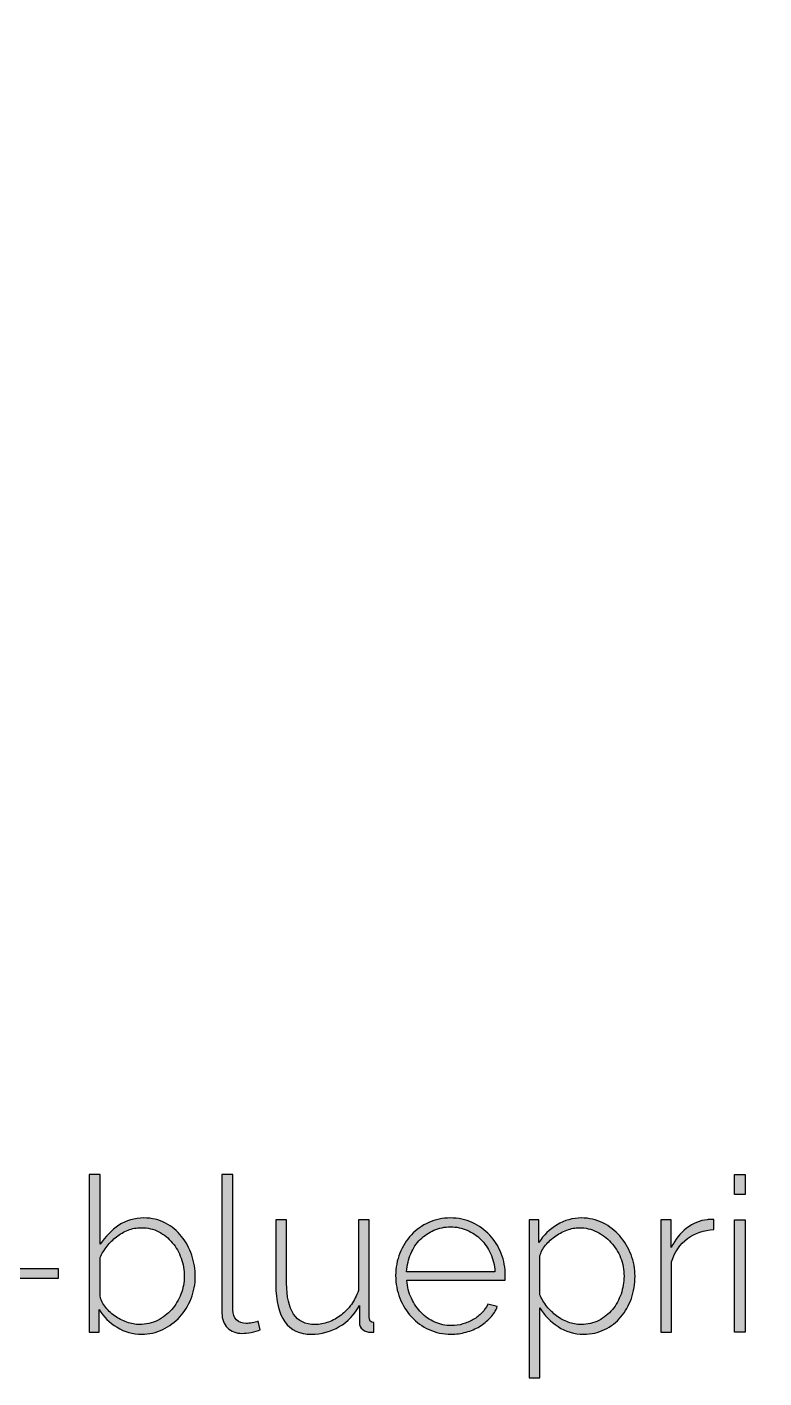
# Model space of a CAD drawing. Extents: x 65 to 351, y 42 to 245.
# Drawn here: x 287.5 to 318.8, y 41.6 to 99.1 of the extents above; entities that cross this region are included whole.
import ezdxf

# ---------------------------------------------------------------- set-up
doc = ezdxf.new("R2010")
doc.units = 0
doc.header["$MEASUREMENT"] = 0
doc.layers.add('COPYRIGHT_NOTICE', color=7, linetype='CONTINUOUS')
doc.layers.add('SOLIDS', color=7, linetype='CONTINUOUS')

# ---------------------------------------------------------------- blocks, each defined once
blk = doc.blocks.new('BLOCK_3')
at = {"layer": 'COPYRIGHT_NOTICE'}
h = blk.add_hatch(color=7, dxfattribs=at)
h.dxf.hatch_style = 2
edge = h.paths.add_edge_path()
edge.add_spline(control_points=[(292.352, 43.491), (291.979, 43.491), (291.631, 43.588), (291.307, 43.784), (290.982, 43.98), (290.729, 44.231), (290.545, 44.536), (290.545, 44.536), (290.545, 43.583), (290.545, 43.583), (290.545, 43.583), (290.124, 43.583), (290.124, 43.583), (290.124, 43.583), (290.124, 50.278), (290.124, 50.278), (290.124, 50.278), (290.582, 50.278), (290.582, 50.278), (290.582, 50.278), (290.582, 47.316), (290.582, 47.316), (290.808, 47.646), (291.076, 47.915), (291.384, 48.123), (291.693, 48.331), (292.05, 48.435), (292.453, 48.435), (292.789, 48.435), (293.094, 48.363), (293.366, 48.219), (293.638, 48.075), (293.867, 47.886), (294.054, 47.651), (294.24, 47.415), (294.384, 47.149), (294.485, 46.852), (294.586, 46.556), (294.636, 46.255), (294.636, 45.949), (294.636, 45.619), (294.578, 45.305), (294.462, 45.009), (294.345, 44.712), (294.185, 44.452), (293.98, 44.229), (293.775, 44.006), (293.534, 43.827), (293.256, 43.692), (292.977, 43.558), (292.676, 43.491), (292.352, 43.491)], knot_values=[0, 0, 0, 0, 1, 1, 1, 2, 2, 2, 3, 3, 3, 4, 4, 4, 5, 5, 5, 6, 6, 6, 7, 7, 7, 8, 8, 8, 9, 9, 9, 10, 10, 10, 11, 11, 11, 12, 12, 12, 13, 13, 13, 14, 14, 14, 15, 15, 15, 16, 16, 16, 17, 17, 17, 17], degree=3, periodic=1)
edge = h.paths.add_edge_path()
edge.add_spline(control_points=[(292.261, 43.904), (292.542, 43.904), (292.799, 43.961), (293.031, 44.078), (293.263, 44.194), (293.464, 44.348), (293.632, 44.541), (293.8, 44.734), (293.931, 44.952), (294.026, 45.197), (294.121, 45.441), (294.168, 45.692), (294.168, 45.949), (294.168, 46.218), (294.124, 46.476), (294.035, 46.724), (293.947, 46.972), (293.821, 47.192), (293.659, 47.385), (293.497, 47.577), (293.305, 47.731), (293.081, 47.848), (292.858, 47.964), (292.612, 48.022), (292.343, 48.022), (292.141, 48.022), (291.952, 47.987), (291.774, 47.916), (291.597, 47.846), (291.433, 47.753), (291.284, 47.637), (291.134, 47.52), (290.999, 47.386), (290.88, 47.233), (290.761, 47.08), (290.661, 46.921), (290.582, 46.756), (290.582, 46.756), (290.582, 45.179), (290.582, 45.179), (290.6, 45.001), (290.668, 44.834), (290.784, 44.679), (290.9, 44.523), (291.039, 44.388), (291.201, 44.275), (291.363, 44.162), (291.539, 44.072), (291.729, 44.005), (291.918, 43.937), (292.096, 43.904), (292.261, 43.904)], knot_values=[0, 0, 0, 0, 1, 1, 1, 2, 2, 2, 3, 3, 3, 4, 4, 4, 5, 5, 5, 6, 6, 6, 7, 7, 7, 8, 8, 8, 9, 9, 9, 10, 10, 10, 11, 11, 11, 12, 12, 12, 13, 13, 13, 14, 14, 14, 15, 15, 15, 16, 16, 16, 17, 17, 17, 17], degree=3, periodic=1)
h = blk.add_hatch(color=7, dxfattribs=at)
h.dxf.hatch_style = 2
edge = h.paths.add_edge_path()
edge.add_spline(control_points=[(295.774, 50.278), (295.774, 50.278), (296.241, 50.278), (296.241, 50.278), (296.241, 50.278), (296.241, 44.527), (296.241, 44.527), (296.241, 44.35), (296.292, 44.209), (296.393, 44.105), (296.494, 44.001), (296.633, 43.949), (296.81, 43.949), (296.877, 43.949), (296.958, 43.957), (297.053, 43.973), (297.148, 43.988), (297.235, 44.01), (297.315, 44.041), (297.315, 44.041), (297.406, 43.674), (297.406, 43.674), (297.302, 43.631), (297.174, 43.596), (297.021, 43.569), (296.868, 43.541), (296.737, 43.527), (296.627, 43.527), (296.37, 43.527), (296.163, 43.606), (296.007, 43.761), (295.851, 43.917), (295.774, 44.127), (295.774, 44.39), (295.774, 44.39), (295.774, 50.278), (295.774, 50.278)], knot_values=[0, 0, 0, 0, 1, 1, 1, 2, 2, 2, 3, 3, 3, 4, 4, 4, 5, 5, 5, 6, 6, 6, 7, 7, 7, 8, 8, 8, 9, 9, 9, 10, 10, 10, 11, 11, 11, 12, 12, 12, 12], degree=3, periodic=1)
h = blk.add_hatch(color=7, dxfattribs=at)
h.dxf.hatch_style = 2
h.paths.add_polyline_path([(317.585, 49.434), (317.585, 50.278), (318.043, 50.278), (318.043, 49.434)])
h.paths.add_polyline_path([(317.585, 43.583), (317.585, 48.352), (318.043, 48.352), (318.043, 43.583)])
h = blk.add_hatch(color=7, dxfattribs=at)
h.dxf.hatch_style = 2
edge = h.paths.add_edge_path()
edge.add_spline(control_points=[(299.589, 43.491), (298.574, 43.491), (298.067, 44.194), (298.067, 45.6), (298.067, 45.6), (298.067, 48.352), (298.067, 48.352), (298.067, 48.352), (298.525, 48.352), (298.525, 48.352), (298.525, 48.352), (298.525, 45.665), (298.525, 45.665), (298.525, 44.491), (298.925, 43.904), (299.726, 43.904), (299.928, 43.904), (300.124, 43.939), (300.313, 44.009), (300.503, 44.079), (300.68, 44.177), (300.846, 44.303), (301.011, 44.428), (301.156, 44.579), (301.281, 44.757), (301.407, 44.934), (301.506, 45.129), (301.58, 45.344), (301.58, 45.344), (301.58, 48.352), (301.58, 48.352), (301.58, 48.352), (302.038, 48.352), (302.038, 48.352), (302.038, 48.352), (302.038, 44.225), (302.038, 44.225), (302.038, 44.072), (302.102, 43.995), (302.231, 43.995), (302.231, 43.995), (302.231, 43.583), (302.231, 43.583), (302.2, 43.577), (302.172, 43.573), (302.148, 43.573), (302.124, 43.573), (302.105, 43.573), (302.093, 43.573), (301.971, 43.573), (301.862, 43.611), (301.767, 43.688), (301.673, 43.764), (301.625, 43.867), (301.625, 43.995), (301.625, 43.995), (301.625, 44.711), (301.625, 44.711), (301.417, 44.326), (301.131, 44.026), (300.767, 43.812), (300.404, 43.598), (300.011, 43.491), (299.589, 43.491)], knot_values=[0, 0, 0, 0, 1, 1, 1, 2, 2, 2, 3, 3, 3, 4, 4, 4, 5, 5, 5, 6, 6, 6, 7, 7, 7, 8, 8, 8, 9, 9, 9, 10, 10, 10, 11, 11, 11, 12, 12, 12, 13, 13, 13, 14, 14, 14, 15, 15, 15, 16, 16, 16, 17, 17, 17, 18, 18, 18, 19, 19, 19, 20, 20, 20, 21, 21, 21, 21], degree=3, periodic=1)
h = blk.add_hatch(color=7, dxfattribs=at)
h.dxf.hatch_style = 2
edge = h.paths.add_edge_path()
edge.add_spline(control_points=[(305.523, 43.491), (305.187, 43.491), (304.875, 43.557), (304.588, 43.688), (304.3, 43.82), (304.051, 44), (303.84, 44.229), (303.629, 44.459), (303.464, 44.723), (303.345, 45.023), (303.226, 45.322), (303.166, 45.643), (303.166, 45.985), (303.166, 46.322), (303.226, 46.638), (303.345, 46.935), (303.464, 47.232), (303.628, 47.491), (303.836, 47.715), (304.043, 47.938), (304.29, 48.114), (304.574, 48.242), (304.858, 48.371), (305.166, 48.435), (305.496, 48.435), (305.832, 48.435), (306.144, 48.369), (306.431, 48.238), (306.719, 48.106), (306.966, 47.929), (307.174, 47.705), (307.382, 47.482), (307.544, 47.222), (307.66, 46.926), (307.777, 46.629), (307.835, 46.316), (307.835, 45.985), (307.835, 45.955), (307.835, 45.917), (307.835, 45.871), (307.835, 45.825), (307.832, 45.796), (307.825, 45.784), (307.825, 45.784), (303.643, 45.784), (303.643, 45.784), (303.661, 45.509), (303.725, 45.253), (303.836, 45.018), (303.946, 44.782), (304.085, 44.579), (304.253, 44.408), (304.421, 44.237), (304.615, 44.102), (304.835, 44.005), (305.056, 43.907), (305.291, 43.858), (305.542, 43.858), (305.707, 43.858), (305.869, 43.881), (306.028, 43.926), (306.187, 43.973), (306.335, 44.035), (306.473, 44.114), (306.61, 44.194), (306.732, 44.29), (306.84, 44.404), (306.946, 44.516), (307.031, 44.64), (307.092, 44.775), (307.092, 44.775), (307.495, 44.665), (307.495, 44.665), (307.428, 44.494), (307.329, 44.336), (307.197, 44.192), (307.066, 44.049), (306.913, 43.925), (306.739, 43.821), (306.564, 43.717), (306.373, 43.636), (306.165, 43.578), (305.958, 43.52), (305.744, 43.491), (305.523, 43.491)], knot_values=[0, 0, 0, 0, 1, 1, 1, 2, 2, 2, 3, 3, 3, 4, 4, 4, 5, 5, 5, 6, 6, 6, 7, 7, 7, 8, 8, 8, 9, 9, 9, 10, 10, 10, 11, 11, 11, 12, 12, 12, 13, 13, 13, 14, 14, 14, 15, 15, 15, 16, 16, 16, 17, 17, 17, 18, 18, 18, 19, 19, 19, 20, 20, 20, 21, 21, 21, 22, 22, 22, 23, 23, 23, 24, 24, 24, 25, 25, 25, 26, 26, 26, 27, 27, 27, 28, 28, 28, 28], degree=3, periodic=1)
edge = h.paths.add_edge_path()
edge.add_spline(control_points=[(307.394, 46.151), (307.376, 46.432), (307.313, 46.689), (307.206, 46.921), (307.099, 47.153), (306.962, 47.354), (306.794, 47.522), (306.626, 47.69), (306.431, 47.821), (306.211, 47.916), (305.991, 48.011), (305.756, 48.059), (305.505, 48.059), (305.254, 48.059), (305.019, 48.011), (304.799, 47.916), (304.578, 47.821), (304.385, 47.69), (304.216, 47.522), (304.048, 47.354), (303.914, 47.152), (303.813, 46.917), (303.712, 46.681), (303.652, 46.426), (303.634, 46.151), (303.634, 46.151), (307.394, 46.151), (307.394, 46.151)], knot_values=[0, 0, 0, 0, 1, 1, 1, 2, 2, 2, 3, 3, 3, 4, 4, 4, 5, 5, 5, 6, 6, 6, 7, 7, 7, 8, 8, 8, 9, 9, 9, 9], degree=3, periodic=1)
h = blk.add_hatch(color=7, dxfattribs=at)
h.dxf.hatch_style = 2
edge = h.paths.add_edge_path()
edge.add_spline(control_points=[(311.173, 43.491), (310.764, 43.491), (310.398, 43.599), (310.078, 43.816), (309.756, 44.033), (309.498, 44.298), (309.302, 44.61), (309.302, 44.61), (309.302, 41.629), (309.302, 41.629), (309.302, 41.629), (308.844, 41.629), (308.844, 41.629), (308.844, 41.629), (308.844, 48.352), (308.844, 48.352), (308.844, 48.352), (309.266, 48.352), (309.266, 48.352), (309.266, 48.352), (309.266, 47.398), (309.266, 47.398), (309.461, 47.704), (309.72, 47.953), (310.041, 48.146), (310.362, 48.338), (310.706, 48.435), (311.072, 48.435), (311.403, 48.435), (311.708, 48.364), (311.99, 48.224), (312.271, 48.083), (312.513, 47.898), (312.714, 47.669), (312.916, 47.439), (313.073, 47.175), (313.187, 46.875), (313.3, 46.576), (313.357, 46.27), (313.357, 45.958), (313.357, 45.628), (313.305, 45.313), (313.201, 45.013), (313.096, 44.714), (312.948, 44.451), (312.756, 44.225), (312.563, 43.998), (312.332, 43.82), (312.063, 43.688), (311.794, 43.557), (311.498, 43.491), (311.173, 43.491)], knot_values=[0, 0, 0, 0, 1, 1, 1, 2, 2, 2, 3, 3, 3, 4, 4, 4, 5, 5, 5, 6, 6, 6, 7, 7, 7, 8, 8, 8, 9, 9, 9, 10, 10, 10, 11, 11, 11, 12, 12, 12, 13, 13, 13, 14, 14, 14, 15, 15, 15, 16, 16, 16, 17, 17, 17, 17], degree=3, periodic=1)
edge = h.paths.add_edge_path()
edge.add_spline(control_points=[(311.064, 43.904), (311.338, 43.904), (311.589, 43.961), (311.816, 44.078), (312.042, 44.194), (312.234, 44.348), (312.393, 44.541), (312.552, 44.734), (312.674, 44.954), (312.76, 45.201), (312.846, 45.449), (312.889, 45.701), (312.889, 45.958), (312.889, 46.233), (312.84, 46.495), (312.742, 46.742), (312.644, 46.99), (312.508, 47.208), (312.334, 47.398), (312.159, 47.588), (311.956, 47.739), (311.724, 47.852), (311.491, 47.965), (311.244, 48.022), (310.981, 48.022), (310.816, 48.022), (310.64, 47.987), (310.453, 47.916), (310.267, 47.846), (310.091, 47.751), (309.926, 47.632), (309.761, 47.513), (309.62, 47.377), (309.504, 47.224), (309.388, 47.071), (309.321, 46.909), (309.302, 46.738), (309.302, 46.738), (309.302, 45.169), (309.302, 45.169), (309.382, 44.992), (309.483, 44.827), (309.605, 44.674), (309.727, 44.521), (309.865, 44.387), (310.018, 44.271), (310.171, 44.154), (310.336, 44.064), (310.513, 44), (310.69, 43.936), (310.874, 43.904), (311.064, 43.904)], knot_values=[0, 0, 0, 0, 1, 1, 1, 2, 2, 2, 3, 3, 3, 4, 4, 4, 5, 5, 5, 6, 6, 6, 7, 7, 7, 8, 8, 8, 9, 9, 9, 10, 10, 10, 11, 11, 11, 12, 12, 12, 13, 13, 13, 14, 14, 14, 15, 15, 15, 16, 16, 16, 17, 17, 17, 17], degree=3, periodic=1)
h = blk.add_hatch(color=7, dxfattribs=at)
h.dxf.hatch_style = 2
edge = h.paths.add_edge_path()
edge.add_spline(control_points=[(316.713, 47.939), (316.286, 47.927), (315.911, 47.8), (315.59, 47.559), (315.269, 47.317), (315.044, 46.986), (314.916, 46.564), (314.916, 46.564), (314.916, 43.583), (314.916, 43.583), (314.916, 43.583), (314.457, 43.583), (314.457, 43.583), (314.457, 43.583), (314.457, 48.352), (314.457, 48.352), (314.457, 48.352), (314.898, 48.352), (314.898, 48.352), (314.898, 48.352), (314.898, 47.178), (314.898, 47.178), (315.063, 47.514), (315.281, 47.788), (315.553, 47.999), (315.825, 48.21), (316.117, 48.331), (316.429, 48.361), (316.49, 48.367), (316.545, 48.371), (316.594, 48.371), (316.643, 48.371), (316.683, 48.371), (316.713, 48.371), (316.713, 48.371), (316.713, 47.939), (316.713, 47.939)], knot_values=[0, 0, 0, 0, 1, 1, 1, 2, 2, 2, 3, 3, 3, 4, 4, 4, 5, 5, 5, 6, 6, 6, 7, 7, 7, 8, 8, 8, 9, 9, 9, 10, 10, 10, 11, 11, 11, 12, 12, 12, 12], degree=3, periodic=1)
h = blk.add_hatch(color=7, dxfattribs=at)
h.dxf.hatch_style = 2
h.paths.add_polyline_path([(286.152, 45.866), (286.152, 46.288), (288.794, 46.288), (288.794, 45.866)])
for points in [[(317.585, 49.434), (317.585, 50.278), (318.043, 50.278), (318.043, 49.434), (317.585, 49.434)], [(317.585, 43.583), (317.585, 48.352), (318.043, 48.352), (318.043, 43.583), (317.585, 43.583)], [(286.152, 45.866), (286.152, 46.288), (288.794, 46.288), (288.794, 45.866), (286.152, 45.866)]]:
    blk.add_lwpolyline(points, dxfattribs=at)
for points, knots in [([(292.352, 43.491), (291.979, 43.491), (291.631, 43.588), (291.307, 43.784), (290.982, 43.98), (290.729, 44.231), (290.545, 44.536), (290.545, 44.536), (290.545, 43.583), (290.545, 43.583), (290.545, 43.583), (290.124, 43.583), (290.124, 43.583), (290.124, 43.583), (290.124, 50.278), (290.124, 50.278), (290.124, 50.278), (290.582, 50.278), (290.582, 50.278), (290.582, 50.278), (290.582, 47.316), (290.582, 47.316), (290.808, 47.646), (291.076, 47.915), (291.384, 48.123), (291.693, 48.331), (292.05, 48.435), (292.453, 48.435), (292.789, 48.435), (293.094, 48.363), (293.366, 48.219), (293.638, 48.075), (293.867, 47.886), (294.054, 47.651), (294.24, 47.415), (294.384, 47.149), (294.485, 46.852), (294.586, 46.556), (294.636, 46.255), (294.636, 45.949), (294.636, 45.619), (294.578, 45.305), (294.462, 45.009), (294.345, 44.712), (294.185, 44.452), (293.98, 44.229), (293.775, 44.006), (293.534, 43.827), (293.256, 43.692), (292.977, 43.558), (292.676, 43.491), (292.352, 43.491)], [0, 0, 0, 0, 1, 1, 1, 2, 2, 2, 3, 3, 3, 4, 4, 4, 5, 5, 5, 6, 6, 6, 7, 7, 7, 8, 8, 8, 9, 9, 9, 10, 10, 10, 11, 11, 11, 12, 12, 12, 13, 13, 13, 14, 14, 14, 15, 15, 15, 16, 16, 16, 17, 17, 17, 17]), ([(295.774, 50.278), (295.774, 50.278), (296.241, 50.278), (296.241, 50.278), (296.241, 50.278), (296.241, 44.527), (296.241, 44.527), (296.241, 44.35), (296.292, 44.209), (296.393, 44.105), (296.494, 44.001), (296.633, 43.949), (296.81, 43.949), (296.877, 43.949), (296.958, 43.957), (297.053, 43.973), (297.148, 43.988), (297.235, 44.01), (297.315, 44.041), (297.315, 44.041), (297.406, 43.674), (297.406, 43.674), (297.302, 43.631), (297.174, 43.596), (297.021, 43.569), (296.868, 43.541), (296.737, 43.527), (296.627, 43.527), (296.37, 43.527), (296.163, 43.606), (296.007, 43.761), (295.851, 43.917), (295.774, 44.127), (295.774, 44.39), (295.774, 44.39), (295.774, 50.278), (295.774, 50.278)], [0, 0, 0, 0, 1, 1, 1, 2, 2, 2, 3, 3, 3, 4, 4, 4, 5, 5, 5, 6, 6, 6, 7, 7, 7, 8, 8, 8, 9, 9, 9, 10, 10, 10, 11, 11, 11, 12, 12, 12, 12]), ([(299.589, 43.491), (298.574, 43.491), (298.067, 44.194), (298.067, 45.6), (298.067, 45.6), (298.067, 48.352), (298.067, 48.352), (298.067, 48.352), (298.525, 48.352), (298.525, 48.352), (298.525, 48.352), (298.525, 45.665), (298.525, 45.665), (298.525, 44.491), (298.925, 43.904), (299.726, 43.904), (299.928, 43.904), (300.124, 43.939), (300.313, 44.009), (300.503, 44.079), (300.68, 44.177), (300.846, 44.303), (301.011, 44.428), (301.156, 44.579), (301.281, 44.757), (301.407, 44.934), (301.506, 45.129), (301.58, 45.344), (301.58, 45.344), (301.58, 48.352), (301.58, 48.352), (301.58, 48.352), (302.038, 48.352), (302.038, 48.352), (302.038, 48.352), (302.038, 44.225), (302.038, 44.225), (302.038, 44.072), (302.102, 43.995), (302.231, 43.995), (302.231, 43.995), (302.231, 43.583), (302.231, 43.583), (302.2, 43.577), (302.172, 43.573), (302.148, 43.573), (302.124, 43.573), (302.105, 43.573), (302.093, 43.573), (301.971, 43.573), (301.862, 43.611), (301.767, 43.688), (301.673, 43.764), (301.625, 43.867), (301.625, 43.995), (301.625, 43.995), (301.625, 44.711), (301.625, 44.711), (301.417, 44.326), (301.131, 44.026), (300.767, 43.812), (300.404, 43.598), (300.011, 43.491), (299.589, 43.491)], [0, 0, 0, 0, 1, 1, 1, 2, 2, 2, 3, 3, 3, 4, 4, 4, 5, 5, 5, 6, 6, 6, 7, 7, 7, 8, 8, 8, 9, 9, 9, 10, 10, 10, 11, 11, 11, 12, 12, 12, 13, 13, 13, 14, 14, 14, 15, 15, 15, 16, 16, 16, 17, 17, 17, 18, 18, 18, 19, 19, 19, 20, 20, 20, 21, 21, 21, 21]), ([(305.523, 43.491), (305.187, 43.491), (304.875, 43.557), (304.588, 43.688), (304.3, 43.82), (304.051, 44), (303.84, 44.229), (303.629, 44.459), (303.464, 44.723), (303.345, 45.023), (303.226, 45.322), (303.166, 45.643), (303.166, 45.985), (303.166, 46.322), (303.226, 46.638), (303.345, 46.935), (303.464, 47.232), (303.628, 47.491), (303.836, 47.715), (304.043, 47.938), (304.29, 48.114), (304.574, 48.242), (304.858, 48.371), (305.166, 48.435), (305.496, 48.435), (305.832, 48.435), (306.144, 48.369), (306.431, 48.238), (306.719, 48.106), (306.966, 47.929), (307.174, 47.705), (307.382, 47.482), (307.544, 47.222), (307.66, 46.926), (307.777, 46.629), (307.835, 46.316), (307.835, 45.985), (307.835, 45.955), (307.835, 45.917), (307.835, 45.871), (307.835, 45.825), (307.832, 45.796), (307.825, 45.784), (307.825, 45.784), (303.643, 45.784), (303.643, 45.784), (303.661, 45.509), (303.725, 45.253), (303.836, 45.018), (303.946, 44.782), (304.085, 44.579), (304.253, 44.408), (304.421, 44.237), (304.615, 44.102), (304.835, 44.005), (305.056, 43.907), (305.291, 43.858), (305.542, 43.858), (305.707, 43.858), (305.869, 43.881), (306.028, 43.926), (306.187, 43.973), (306.335, 44.035), (306.473, 44.114), (306.61, 44.194), (306.732, 44.29), (306.84, 44.404), (306.946, 44.516), (307.031, 44.64), (307.092, 44.775), (307.092, 44.775), (307.495, 44.665), (307.495, 44.665), (307.428, 44.494), (307.329, 44.336), (307.197, 44.192), (307.066, 44.049), (306.913, 43.925), (306.739, 43.821), (306.564, 43.717), (306.373, 43.636), (306.165, 43.578), (305.958, 43.52), (305.744, 43.491), (305.523, 43.491)], [0, 0, 0, 0, 1, 1, 1, 2, 2, 2, 3, 3, 3, 4, 4, 4, 5, 5, 5, 6, 6, 6, 7, 7, 7, 8, 8, 8, 9, 9, 9, 10, 10, 10, 11, 11, 11, 12, 12, 12, 13, 13, 13, 14, 14, 14, 15, 15, 15, 16, 16, 16, 17, 17, 17, 18, 18, 18, 19, 19, 19, 20, 20, 20, 21, 21, 21, 22, 22, 22, 23, 23, 23, 24, 24, 24, 25, 25, 25, 26, 26, 26, 27, 27, 27, 28, 28, 28, 28]), ([(311.173, 43.491), (310.764, 43.491), (310.398, 43.599), (310.078, 43.816), (309.756, 44.033), (309.498, 44.298), (309.302, 44.61), (309.302, 44.61), (309.302, 41.629), (309.302, 41.629), (309.302, 41.629), (308.844, 41.629), (308.844, 41.629), (308.844, 41.629), (308.844, 48.352), (308.844, 48.352), (308.844, 48.352), (309.266, 48.352), (309.266, 48.352), (309.266, 48.352), (309.266, 47.398), (309.266, 47.398), (309.461, 47.704), (309.72, 47.953), (310.041, 48.146), (310.362, 48.338), (310.706, 48.435), (311.072, 48.435), (311.403, 48.435), (311.708, 48.364), (311.99, 48.224), (312.271, 48.083), (312.513, 47.898), (312.714, 47.669), (312.916, 47.439), (313.073, 47.175), (313.187, 46.875), (313.3, 46.576), (313.357, 46.27), (313.357, 45.958), (313.357, 45.628), (313.305, 45.313), (313.201, 45.013), (313.096, 44.714), (312.948, 44.451), (312.756, 44.225), (312.563, 43.998), (312.332, 43.82), (312.063, 43.688), (311.794, 43.557), (311.498, 43.491), (311.173, 43.491)], [0, 0, 0, 0, 1, 1, 1, 2, 2, 2, 3, 3, 3, 4, 4, 4, 5, 5, 5, 6, 6, 6, 7, 7, 7, 8, 8, 8, 9, 9, 9, 10, 10, 10, 11, 11, 11, 12, 12, 12, 13, 13, 13, 14, 14, 14, 15, 15, 15, 16, 16, 16, 17, 17, 17, 17]), ([(316.713, 47.939), (316.286, 47.927), (315.911, 47.8), (315.59, 47.559), (315.269, 47.317), (315.044, 46.986), (314.916, 46.564), (314.916, 46.564), (314.916, 43.583), (314.916, 43.583), (314.916, 43.583), (314.457, 43.583), (314.457, 43.583), (314.457, 43.583), (314.457, 48.352), (314.457, 48.352), (314.457, 48.352), (314.898, 48.352), (314.898, 48.352), (314.898, 48.352), (314.898, 47.178), (314.898, 47.178), (315.063, 47.514), (315.281, 47.788), (315.553, 47.999), (315.825, 48.21), (316.117, 48.331), (316.429, 48.361), (316.49, 48.367), (316.545, 48.371), (316.594, 48.371), (316.643, 48.371), (316.683, 48.371), (316.713, 48.371), (316.713, 48.371), (316.713, 47.939), (316.713, 47.939)], [0, 0, 0, 0, 1, 1, 1, 2, 2, 2, 3, 3, 3, 4, 4, 4, 5, 5, 5, 6, 6, 6, 7, 7, 7, 8, 8, 8, 9, 9, 9, 10, 10, 10, 11, 11, 11, 12, 12, 12, 12]), ([(292.261, 43.904), (292.542, 43.904), (292.799, 43.961), (293.031, 44.078), (293.263, 44.194), (293.464, 44.348), (293.632, 44.541), (293.8, 44.734), (293.931, 44.952), (294.026, 45.197), (294.121, 45.441), (294.168, 45.692), (294.168, 45.949), (294.168, 46.218), (294.124, 46.476), (294.035, 46.724), (293.947, 46.972), (293.821, 47.192), (293.659, 47.385), (293.497, 47.577), (293.305, 47.731), (293.081, 47.848), (292.858, 47.964), (292.612, 48.022), (292.343, 48.022), (292.141, 48.022), (291.952, 47.987), (291.774, 47.916), (291.597, 47.846), (291.433, 47.753), (291.284, 47.637), (291.134, 47.52), (290.999, 47.386), (290.88, 47.233), (290.761, 47.08), (290.661, 46.921), (290.582, 46.756), (290.582, 46.756), (290.582, 45.179), (290.582, 45.179), (290.6, 45.001), (290.668, 44.834), (290.784, 44.679), (290.9, 44.523), (291.039, 44.388), (291.201, 44.275), (291.363, 44.162), (291.539, 44.072), (291.729, 44.005), (291.918, 43.937), (292.096, 43.904), (292.261, 43.904)], [0, 0, 0, 0, 1, 1, 1, 2, 2, 2, 3, 3, 3, 4, 4, 4, 5, 5, 5, 6, 6, 6, 7, 7, 7, 8, 8, 8, 9, 9, 9, 10, 10, 10, 11, 11, 11, 12, 12, 12, 13, 13, 13, 14, 14, 14, 15, 15, 15, 16, 16, 16, 17, 17, 17, 17]), ([(307.394, 46.151), (307.376, 46.432), (307.313, 46.689), (307.206, 46.921), (307.099, 47.153), (306.962, 47.354), (306.794, 47.522), (306.626, 47.69), (306.431, 47.821), (306.211, 47.916), (305.991, 48.011), (305.756, 48.059), (305.505, 48.059), (305.254, 48.059), (305.019, 48.011), (304.799, 47.916), (304.578, 47.821), (304.385, 47.69), (304.216, 47.522), (304.048, 47.354), (303.914, 47.152), (303.813, 46.917), (303.712, 46.681), (303.652, 46.426), (303.634, 46.151), (303.634, 46.151), (307.394, 46.151), (307.394, 46.151)], [0, 0, 0, 0, 1, 1, 1, 2, 2, 2, 3, 3, 3, 4, 4, 4, 5, 5, 5, 6, 6, 6, 7, 7, 7, 8, 8, 8, 9, 9, 9, 9]), ([(311.064, 43.904), (311.338, 43.904), (311.589, 43.961), (311.816, 44.078), (312.042, 44.194), (312.234, 44.348), (312.393, 44.541), (312.552, 44.734), (312.674, 44.954), (312.76, 45.201), (312.846, 45.449), (312.889, 45.701), (312.889, 45.958), (312.889, 46.233), (312.84, 46.495), (312.742, 46.742), (312.644, 46.99), (312.508, 47.208), (312.334, 47.398), (312.159, 47.588), (311.956, 47.739), (311.724, 47.852), (311.491, 47.965), (311.244, 48.022), (310.981, 48.022), (310.816, 48.022), (310.64, 47.987), (310.453, 47.916), (310.267, 47.846), (310.091, 47.751), (309.926, 47.632), (309.761, 47.513), (309.62, 47.377), (309.504, 47.224), (309.388, 47.071), (309.321, 46.909), (309.302, 46.738), (309.302, 46.738), (309.302, 45.169), (309.302, 45.169), (309.382, 44.992), (309.483, 44.827), (309.605, 44.674), (309.727, 44.521), (309.865, 44.387), (310.018, 44.271), (310.171, 44.154), (310.336, 44.064), (310.513, 44), (310.69, 43.936), (310.874, 43.904), (311.064, 43.904)], [0, 0, 0, 0, 1, 1, 1, 2, 2, 2, 3, 3, 3, 4, 4, 4, 5, 5, 5, 6, 6, 6, 7, 7, 7, 8, 8, 8, 9, 9, 9, 10, 10, 10, 11, 11, 11, 12, 12, 12, 13, 13, 13, 14, 14, 14, 15, 15, 15, 16, 16, 16, 17, 17, 17, 17])]:
    blk.add_open_spline(points, degree=3, knots=knots, dxfattribs=at)

msp = doc.modelspace()

# ---------------------------------------------------------------- linework, layer by layer
at = {"layer": 'SOLIDS'}
msp.add_open_spline([(254.06, 146.381), (254.06, 146.381), (254.114, 148.884), (254.114, 148.884), (253.9, 148.946), (253.797, 149.103), (253.809, 149.346), (253.822, 149.985), (253.838, 150.587), (253.859, 151.16), (253.863, 151.189), (253.863, 151.218), (253.863, 151.247), (253.896, 152.043), (253.941, 152.777), (254.003, 153.445), (253.982, 153.441), (253.966, 153.436), (253.949, 153.441), (253.925, 153.445), (253.904, 153.453), (253.883, 153.47), (253.875, 153.474), (253.867, 153.482), (253.863, 153.49), (253.826, 153.54), (253.801, 153.618), (253.78, 153.725), (253.747, 153.903), (253.747, 154.113), (253.776, 154.356), (253.788, 154.451), (253.805, 154.542), (253.826, 154.628), (253.859, 154.756), (253.9, 154.868), (253.945, 154.967), (254.023, 155.131), (254.102, 155.21), (254.18, 155.197), (254.18, 155.197), (254.201, 155.189), (254.201, 155.189), (254.23, 155.399), (254.263, 155.598), (254.3, 155.783), (254.341, 156.002), (254.382, 156.212), (254.428, 156.406), (254.869, 157.573), (255.9, 158.08), (257.521, 157.931), (257.521, 157.931), (259.087, 157.931), (259.087, 157.931), (259.087, 157.931), (259.087, 158.917), (259.087, 158.917), (258.919, 158.888), (258.741, 158.863), (258.559, 158.839), (258.551, 158.839), (258.543, 158.839), (258.539, 158.835), (257.137, 158.649), (255.38, 158.542), (253.273, 158.505), (249.12, 158.624), (247.141, 158.901), (247.335, 159.334), (247.446, 159.701), (249.92, 159.936), (254.757, 160.035), (256.551, 160.072), (257.999, 159.853), (259.096, 159.379), (259.133, 159.61), (259.281, 159.787), (259.541, 159.907), (259.541, 159.907), (259.541, 160.269), (259.541, 160.269), (259.541, 160.269), (259.046, 160.237), (259.046, 160.237), (259.137, 162.303), (259.669, 163.362), (260.638, 163.416), (260.671, 163.42), (260.704, 163.42), (260.737, 163.42), (260.765, 163.42), (260.791, 163.42), (260.819, 163.416), (261.789, 163.358), (262.321, 162.299), (262.411, 160.237), (262.411, 160.237), (261.916, 160.269), (261.916, 160.269), (261.916, 160.269), (261.916, 159.907), (261.916, 159.907), (262.176, 159.787), (262.325, 159.61), (262.362, 159.379), (263.459, 159.853), (264.906, 160.072), (266.7, 160.035), (271.537, 159.936), (274.011, 159.701), (274.122, 159.334), (274.316, 158.901), (272.337, 158.624), (268.184, 158.505), (266.077, 158.542), (264.32, 158.649), (262.918, 158.835), (262.914, 158.839), (262.906, 158.839), (262.898, 158.839), (262.716, 158.863), (262.539, 158.888), (262.37, 158.917), (262.37, 158.917), (262.37, 157.931), (262.37, 157.931), (262.37, 157.931), (263.937, 157.931), (263.937, 157.931), (265.558, 158.08), (266.589, 157.573), (267.029, 156.406), (267.075, 156.212), (267.12, 156.002), (267.162, 155.783), (267.195, 155.594), (267.228, 155.395), (267.257, 155.189), (267.257, 155.189), (267.277, 155.197), (267.277, 155.197), (267.356, 155.21), (267.434, 155.131), (267.512, 154.967), (267.557, 154.868), (267.598, 154.756), (267.632, 154.628), (267.652, 154.542), (267.669, 154.451), (267.681, 154.356), (267.71, 154.113), (267.71, 153.903), (267.677, 153.725), (267.656, 153.618), (267.632, 153.54), (267.595, 153.49), (267.591, 153.482), (267.582, 153.474), (267.574, 153.47), (267.553, 153.453), (267.533, 153.445), (267.508, 153.441), (267.491, 153.436), (267.475, 153.441), (267.454, 153.445), (267.516, 152.777), (267.562, 152.043), (267.595, 151.247), (267.595, 151.218), (267.595, 151.189), (267.598, 151.16), (267.619, 150.587), (267.636, 149.985), (267.648, 149.346), (267.661, 149.103), (267.557, 148.946), (267.343, 148.884), (267.343, 148.884), (267.397, 146.381), (267.397, 146.381), (267.397, 146.381), (267.475, 142.443), (267.475, 142.443), (268.452, 142.826), (269.83, 143.008), (271.607, 142.996), (272.584, 143.045), (273.356, 143.152), (273.916, 143.321), (273.916, 143.321), (273.916, 146.047), (273.916, 146.047), (273.962, 146.373), (274.04, 146.645), (274.16, 146.872), (274.23, 147.004), (274.308, 147.119), (274.403, 147.218), (274.556, 147.379), (274.745, 147.494), (274.968, 147.565), (275.087, 147.602), (275.22, 147.626), (275.36, 147.639), (275.784, 147.589), (276.118, 147.449), (276.353, 147.218), (276.638, 146.942), (276.79, 146.542), (276.803, 146.01), (276.803, 146.01), (276.803, 142.666), (276.803, 142.666), (276.914, 141.849), (277.141, 141.387), (277.483, 141.284), (277.483, 141.284), (286.226, 141.284), (286.226, 141.284), (286.226, 141.284), (291.817, 142.257), (291.817, 142.257), (291.817, 142.257), (335.216, 142.257), (335.216, 142.257), (335.286, 142.253), (335.351, 142.249), (335.417, 142.241), (336.634, 142.113), (337.252, 141.35), (337.277, 139.944), (337.236, 138.138), (336.618, 136.53), (335.417, 135.115), (334.688, 134.253), (333.739, 133.466), (332.572, 132.752), (332.572, 132.752), (332.531, 132.728), (332.531, 132.728), (332.3, 132.624), (332.061, 132.525), (331.813, 132.423), (331.174, 132.162), (330.481, 131.894), (329.727, 131.627), (329.24, 131.453), (328.729, 131.28), (328.193, 131.103), (327.76, 130.959), (327.306, 130.814), (326.84, 130.669), (326.84, 130.669), (326.51, 130.567), (326.51, 130.567), (325.731, 130.328), (324.906, 130.084), (324.036, 129.841), (323.149, 129.589), (322.213, 129.338), (321.232, 129.082), (320.576, 128.913), (319.904, 128.74), (319.207, 128.566), (319.207, 128.566), (318.263, 128.299), (318.263, 128.299), (318.263, 128.299), (315.45, 127.499), (315.45, 127.499), (315.45, 127.499), (312.58, 126.678), (312.58, 126.678), (312.58, 126.678), (309.512, 125.804), (309.512, 125.804), (309.512, 125.804), (300.935, 123.358), (300.935, 123.358), (300.935, 123.358), (298.131, 122.559), (298.131, 122.559), (298.131, 122.559), (294.869, 121.631), (294.869, 121.631), (294.869, 121.631), (291.632, 121.631), (291.632, 121.631), (291.632, 121.631), (288.721, 121.631), (288.721, 121.631), (288.721, 121.631), (285.809, 121.631), (285.809, 121.631), (285.809, 121.631), (282.696, 121.631), (282.696, 121.631), (282.696, 121.631), (279.624, 121.631), (279.624, 121.631), (279.624, 121.631), (276.675, 121.631), (276.675, 121.631), (276.675, 121.631), (273.756, 121.631), (273.756, 121.631), (273.756, 121.631), (270.972, 121.631), (270.972, 121.631), (270.972, 121.631), (267.9, 121.631), (267.9, 121.631), (267.9, 121.631), (266.456, 121.631), (266.456, 121.631), (266.308, 119.173), (266.147, 116.707), (265.97, 114.237), (265.78, 111.601), (265.574, 108.963), (265.356, 106.311), (265.12, 103.458), (264.865, 100.595), (264.596, 97.721), (264.596, 97.721), (264.436, 96.068), (264.436, 96.068), (264.217, 93.812), (263.99, 91.548), (263.747, 89.28), (263.747, 89.28), (268.06, 87.668), (268.06, 87.668), (268.06, 87.668), (271.017, 86.567), (271.017, 86.567), (271.017, 86.567), (274.032, 85.441), (274.032, 85.441), (274.032, 85.441), (274.663, 85.206), (274.663, 85.206), (275.471, 84.884), (276.184, 84.517), (276.799, 84.109), (278.716, 82.835), (279.706, 81.123), (279.772, 78.983), (279.776, 78.847), (279.78, 78.707), (279.776, 78.566), (279.706, 76.315), (278.712, 74.567), (276.799, 73.321), (276.254, 72.966), (275.636, 72.653), (274.947, 72.381), (274.947, 72.381), (274.032, 72.171), (274.032, 72.171), (273.088, 71.968), (272.081, 71.779), (271.017, 71.606), (270.077, 71.453), (269.092, 71.317), (268.06, 71.194), (267.1, 71.074), (266.094, 70.971), (265.05, 70.876), (263.793, 70.764), (262.477, 70.67), (261.104, 70.591), (261.104, 70.591), (260.922, 69.494), (260.922, 69.494), (260.852, 69.367), (260.782, 69.301), (260.72, 69.296), (260.655, 69.293), (260.593, 69.358), (260.535, 69.494), (260.535, 69.494), (260.353, 70.591), (260.353, 70.591), (258.98, 70.67), (257.665, 70.764), (256.407, 70.876), (255.364, 70.971), (254.358, 71.074), (253.397, 71.194), (252.366, 71.317), (251.38, 71.453), (250.44, 71.606), (249.376, 71.779), (248.37, 71.968), (247.425, 72.171), (247.425, 72.171), (246.51, 72.381), (246.51, 72.381), (245.822, 72.653), (245.203, 72.966), (244.659, 73.321), (242.745, 74.567), (241.751, 76.315), (241.681, 78.566), (241.677, 78.707), (241.681, 78.847), (241.686, 78.983), (241.751, 81.123), (242.741, 82.835), (244.659, 84.109), (245.273, 84.517), (245.986, 84.884), (246.795, 85.206), (246.795, 85.206), (247.425, 85.441), (247.425, 85.441), (247.425, 85.441), (250.44, 86.567), (250.44, 86.567), (250.44, 86.567), (253.397, 87.668), (253.397, 87.668), (253.397, 87.668), (257.71, 89.28), (257.71, 89.28), (257.467, 91.548), (257.24, 93.812), (257.022, 96.068), (256.968, 96.62), (256.918, 97.173), (256.865, 97.721), (256.592, 100.595), (256.337, 103.458), (256.102, 106.311), (255.883, 108.963), (255.677, 111.601), (255.491, 114.237), (255.314, 116.707), (255.149, 119.173), (255.001, 121.631), (255.001, 121.631), (253.557, 121.631), (253.557, 121.631), (253.557, 121.631), (250.485, 121.631), (250.485, 121.631), (250.485, 121.631), (247.702, 121.631), (247.702, 121.631), (247.702, 121.631), (244.782, 121.631), (244.782, 121.631), (244.782, 121.631), (241.834, 121.631), (241.834, 121.631), (241.834, 121.631), (238.761, 121.631), (238.761, 121.631), (238.761, 121.631), (235.648, 121.631), (235.648, 121.631), (235.648, 121.631), (232.737, 121.631), (232.737, 121.631), (232.737, 121.631), (229.826, 121.631), (229.826, 121.631), (229.826, 121.631), (226.588, 121.631), (226.588, 121.631), (226.588, 121.631), (223.327, 122.559), (223.327, 122.559), (223.327, 122.559), (220.522, 123.358), (220.522, 123.358), (220.522, 123.358), (211.945, 125.804), (211.945, 125.804), (211.945, 125.804), (208.877, 126.678), (208.877, 126.678), (208.877, 126.678), (206.007, 127.499), (206.007, 127.499), (206.007, 127.499), (203.195, 128.299), (203.195, 128.299), (203.195, 128.299), (202.25, 128.566), (202.25, 128.566), (201.553, 128.74), (200.881, 128.913), (200.226, 129.082), (199.244, 129.338), (198.308, 129.589), (197.421, 129.841), (196.551, 130.084), (195.727, 130.328), (194.947, 130.567), (194.947, 130.567), (194.617, 130.669), (194.617, 130.669), (193.574, 130.996), (192.613, 131.313), (191.731, 131.627), (190.683, 132.002), (189.747, 132.368), (188.927, 132.728), (188.927, 132.728), (188.885, 132.752), (188.885, 132.752), (187.718, 133.466), (186.77, 134.253), (186.04, 135.115), (184.84, 136.53), (184.221, 138.138), (184.18, 139.944), (184.205, 141.35), (184.824, 142.113), (186.04, 142.241), (186.106, 142.249), (186.172, 142.253), (186.242, 142.257), (186.242, 142.257), (229.64, 142.257), (229.64, 142.257), (229.64, 142.257), (235.232, 141.284), (235.232, 141.284), (235.232, 141.284), (243.974, 141.284), (243.974, 141.284), (244.316, 141.387), (244.543, 141.849), (244.654, 142.666), (244.654, 142.666), (244.654, 146.01), (244.654, 146.01), (244.667, 146.542), (244.82, 146.942), (245.104, 147.218), (245.339, 147.449), (245.673, 147.589), (246.098, 147.639), (246.184, 147.63), (246.271, 147.618), (246.353, 147.602), (246.638, 147.54), (246.869, 147.412), (247.054, 147.218), (247.31, 146.95), (247.471, 146.562), (247.541, 146.047), (247.541, 146.047), (247.541, 143.321), (247.541, 143.321), (248.102, 143.152), (248.873, 143.045), (249.85, 142.996), (251.628, 143.008), (253.005, 142.826), (253.982, 142.443), (253.982, 142.443), (254.06, 146.381), (254.06, 146.381)], degree=3, knots=[0, 0, 0, 0, 1, 1, 1, 2, 2, 2, 3, 3, 3, 4, 4, 4, 5, 5, 5, 6, 6, 6, 7, 7, 7, 8, 8, 8, 9, 9, 9, 10, 10, 10, 11, 11, 11, 12, 12, 12, 13, 13, 13, 14, 14, 14, 15, 15, 15, 16, 16, 16, 17, 17, 17, 18, 18, 18, 19, 19, 19, 20, 20, 20, 21, 21, 21, 22, 22, 22, 23, 23, 23, 24, 24, 24, 25, 25, 25, 26, 26, 26, 27, 27, 27, 28, 28, 28, 29, 29, 29, 30, 30, 30, 31, 31, 31, 32, 32, 32, 33, 33, 33, 34, 34, 34, 35, 35, 35, 36, 36, 36, 37, 37, 37, 38, 38, 38, 39, 39, 39, 40, 40, 40, 41, 41, 41, 42, 42, 42, 43, 43, 43, 44, 44, 44, 45, 45, 45, 46, 46, 46, 47, 47, 47, 48, 48, 48, 49, 49, 49, 50, 50, 50, 51, 51, 51, 52, 52, 52, 53, 53, 53, 54, 54, 54, 55, 55, 55, 56, 56, 56, 57, 57, 57, 58, 58, 58, 59, 59, 59, 60, 60, 60, 61, 61, 61, 62, 62, 62, 63, 63, 63, 64, 64, 64, 65, 65, 65, 66, 66, 66, 67, 67, 67, 68, 68, 68, 69, 69, 69, 70, 70, 70, 71, 71, 71, 72, 72, 72, 73, 73, 73, 74, 74, 74, 75, 75, 75, 76, 76, 76, 77, 77, 77, 78, 78, 78, 79, 79, 79, 80, 80, 80, 81, 81, 81, 82, 82, 82, 83, 83, 83, 84, 84, 84, 85, 85, 85, 86, 86, 86, 87, 87, 87, 88, 88, 88, 89, 89, 89, 90, 90, 90, 91, 91, 91, 92, 92, 92, 93, 93, 93, 94, 94, 94, 95, 95, 95, 96, 96, 96, 97, 97, 97, 98, 98, 98, 99, 99, 99, 100, 100, 100, 101, 101, 101, 102, 102, 102, 103, 103, 103, 104, 104, 104, 105, 105, 105, 106, 106, 106, 107, 107, 107, 108, 108, 108, 109, 109, 109, 110, 110, 110, 111, 111, 111, 112, 112, 112, 113, 113, 113, 114, 114, 114, 115, 115, 115, 116, 116, 116, 117, 117, 117, 118, 118, 118, 119, 119, 119, 120, 120, 120, 121, 121, 121, 122, 122, 122, 123, 123, 123, 124, 124, 124, 125, 125, 125, 126, 126, 126, 127, 127, 127, 128, 128, 128, 129, 129, 129, 130, 130, 130, 131, 131, 131, 132, 132, 132, 133, 133, 133, 134, 134, 134, 135, 135, 135, 136, 136, 136, 137, 137, 137, 138, 138, 138, 139, 139, 139, 140, 140, 140, 141, 141, 141, 142, 142, 142, 143, 143, 143, 144, 144, 144, 145, 145, 145, 146, 146, 146, 147, 147, 147, 148, 148, 148, 149, 149, 149, 150, 150, 150, 151, 151, 151, 152, 152, 152, 153, 153, 153, 154, 154, 154, 155, 155, 155, 156, 156, 156, 157, 157, 157, 158, 158, 158, 159, 159, 159, 160, 160, 160, 161, 161, 161, 162, 162, 162, 163, 163, 163, 164, 164, 164, 165, 165, 165, 166, 166, 166, 167, 167, 167, 168, 168, 168, 169, 169, 169, 170, 170, 170, 171, 171, 171, 172, 172, 172, 173, 173, 173, 174, 174, 174, 175, 175, 175, 176, 176, 176, 177, 177, 177, 178, 178, 178, 179, 179, 179, 180, 180, 180, 181, 181, 181, 182, 182, 182, 183, 183, 183, 184, 184, 184, 185, 185, 185, 186, 186, 186, 187, 187, 187, 188, 188, 188, 189, 189, 189, 189], dxfattribs=at)

# ---------------------------------------------------------------- block references
at = {"layer": 'COPYRIGHT_NOTICE'}
msp.add_blockref('BLOCK_3', (0, 0), dxfattribs=at)

doc.saveas('drawing.dxf')
